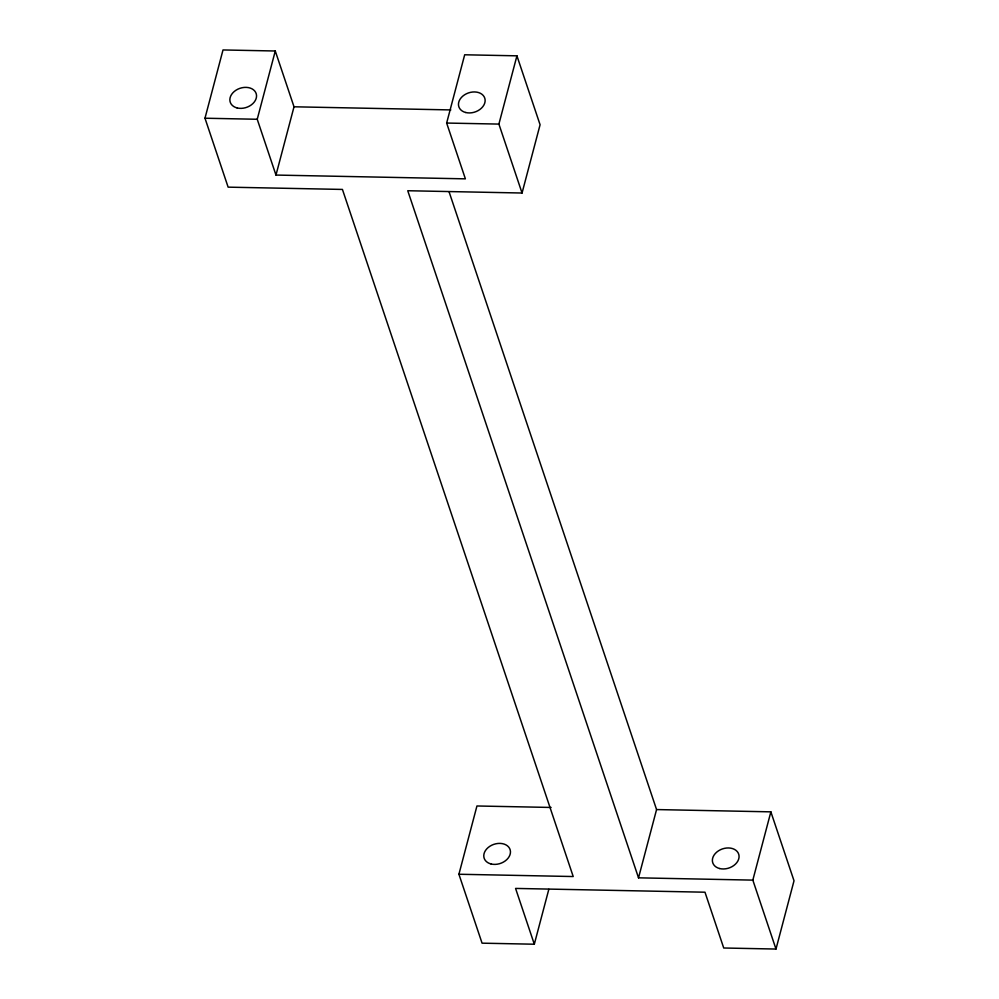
<?xml version="1.0" encoding="UTF-8"?>
<svg xmlns="http://www.w3.org/2000/svg" width="999" height="999" viewBox="0 0 999 999"><rect width="100%" height="100%" fill="white"/><g stroke="black" fill="none" stroke-linecap="round" stroke-linejoin="round"><path stroke-width="1.5" d="M458.916 874.25L573.214 876.535L342.432 189.435L228.134 187.15L204.982 118.219L223.014 49.95L275.274 50.999L294.018 106.793L275.974 175.062L465.384 178.846L446.653 123.052L464.685 54.783L516.933 55.832L540.084 124.75L522.052 193.019L407.754 190.734L638.523 877.834L752.834 880.119L775.986 949.05L723.726 948.001L704.982 892.207L515.571 888.423L534.315 944.217L482.067 943.168L458.916 874.25L476.948 805.981L551.086 807.454M275.974 175.062L257.23 119.268L275.274 50.999M522.052 193.019L498.901 124.088L516.933 55.832M534.315 944.217L548.826 889.31M638.523 877.834L656.568 809.565L449.113 191.92M752.834 880.119L770.866 811.85L656.568 809.565M775.986 949.05L794.018 880.781L770.866 811.85M294.018 106.793L450.824 109.927M204.982 118.219L257.23 119.268M446.653 123.052L498.901 124.088M491.058 863.973A13.674 10.09 -18.6 0 0 510.452 851.423A13.674 10.09 -18.6 0 0 489.847 846.278A13.674 10.09 -18.6 0 0 491.058 863.973M719.667 868.543A13.674 10.09 -18.6 0 0 739.06 855.993A13.674 10.09 -18.6 0 0 718.443 850.848A13.674 10.09 -18.6 0 0 719.667 868.543M237.125 107.942A13.674 10.09 -18.6 0 0 256.531 95.405A13.674 10.09 -18.6 0 0 235.914 90.26A13.674 10.09 -18.6 0 0 237.125 107.942M465.734 112.512A13.674 10.09 -18.6 0 0 485.127 99.975A13.674 10.09 -18.6 0 0 464.523 94.83A13.674 10.09 -18.6 0 0 465.734 112.512"/></g></svg>
